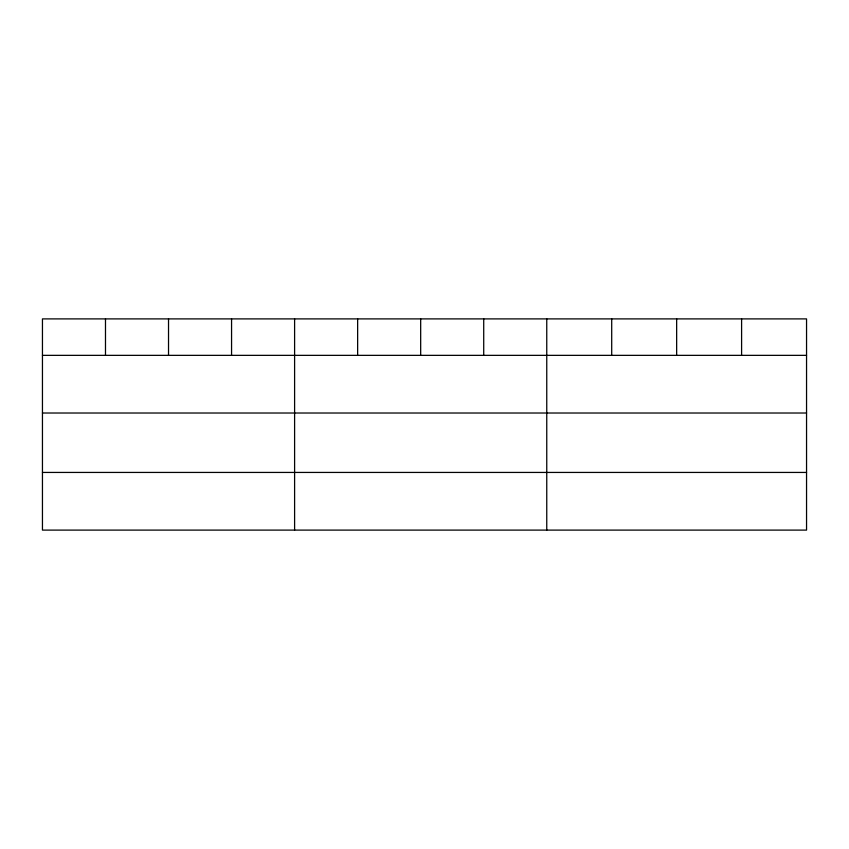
<?xml version="1.0" encoding="UTF-8"?>
<svg xmlns="http://www.w3.org/2000/svg" width="849" height="849" viewBox="0 0 849 849"><rect width="100%" height="100%" fill="white"/><g stroke="black" fill="none" stroke-linecap="round" stroke-linejoin="round"><path stroke-width="1.27" d="M806.55 413.017L806.55 318.895L42.45 318.895L42.45 530.105L806.55 530.105L806.55 413.017L42.45 413.017M42.45 355.349L806.55 355.349M42.45 472.437L806.55 472.437M741.601 318.895L741.601 355.349M676.653 318.895L676.653 355.349M611.704 318.895L611.704 355.349M546.756 318.895L546.756 530.105M483.718 318.895L483.718 355.349M420.679 318.895L420.679 355.349M357.641 318.895L357.641 355.349M294.603 318.895L294.603 530.105M231.565 318.895L231.565 355.349M168.527 318.895L168.527 355.349M105.488 318.895L105.488 355.349"/></g></svg>
